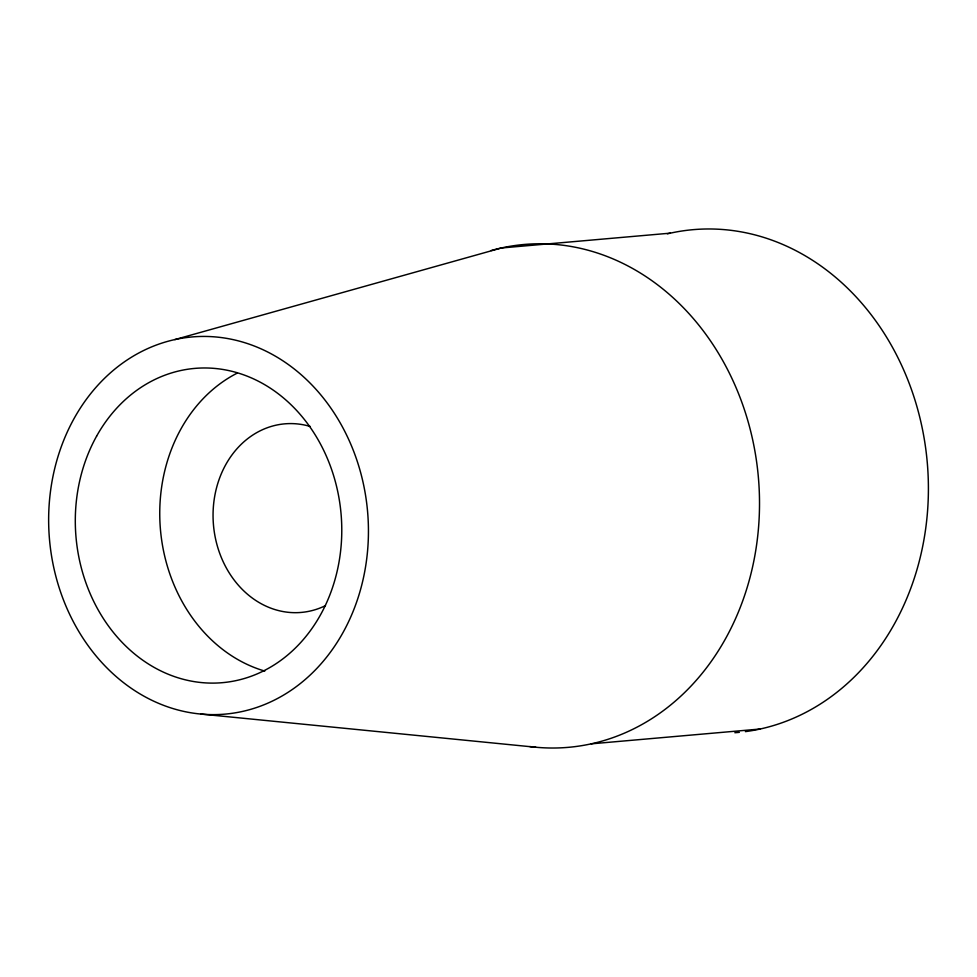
<?xml version="1.0" encoding="UTF-8"?>
<svg xmlns="http://www.w3.org/2000/svg" width="977" height="977" viewBox="0 0 977 977"><rect width="100%" height="100%" fill="white"/><g stroke="black" fill="none" stroke-linecap="round" stroke-linejoin="round"><path stroke-width="1.47" d="M174.846 339.593L501.396 247.975L670.283 233.161M591.268 743.839L760.155 729.025M200.651 714.04A189.294 159.642 85 0 0 350.804 444.254A189.294 159.642 85 0 0 74.191 418.327A189.294 159.642 85 0 0 200.651 714.04L535.799 747.234M325.475 605.63A94.647 79.821 85 0 1 213.45 524.783A94.647 79.821 85 0 1 310.283 426.473M264.791 671.077A157.749 133.043 85 0 1 160.533 530.572A157.749 133.043 85 0 1 237.35 373.055M491.187 250.527A252.396 212.864 85 0 1 758.616 480.22A252.396 212.864 85 0 1 529.827 746.575M667.364 233.833A252.396 212.864 85 0 1 924.804 442.337A252.396 212.864 85 0 1 745.366 731.626M739.357 732.335A252.396 212.864 85 0 1 734.838 732.726M96.589 436.194A157.749 133.043 85 0 0 201.958 682.618A157.749 133.043 85 0 0 327.087 457.798A157.749 133.043 85 0 0 96.589 436.194"/></g></svg>
